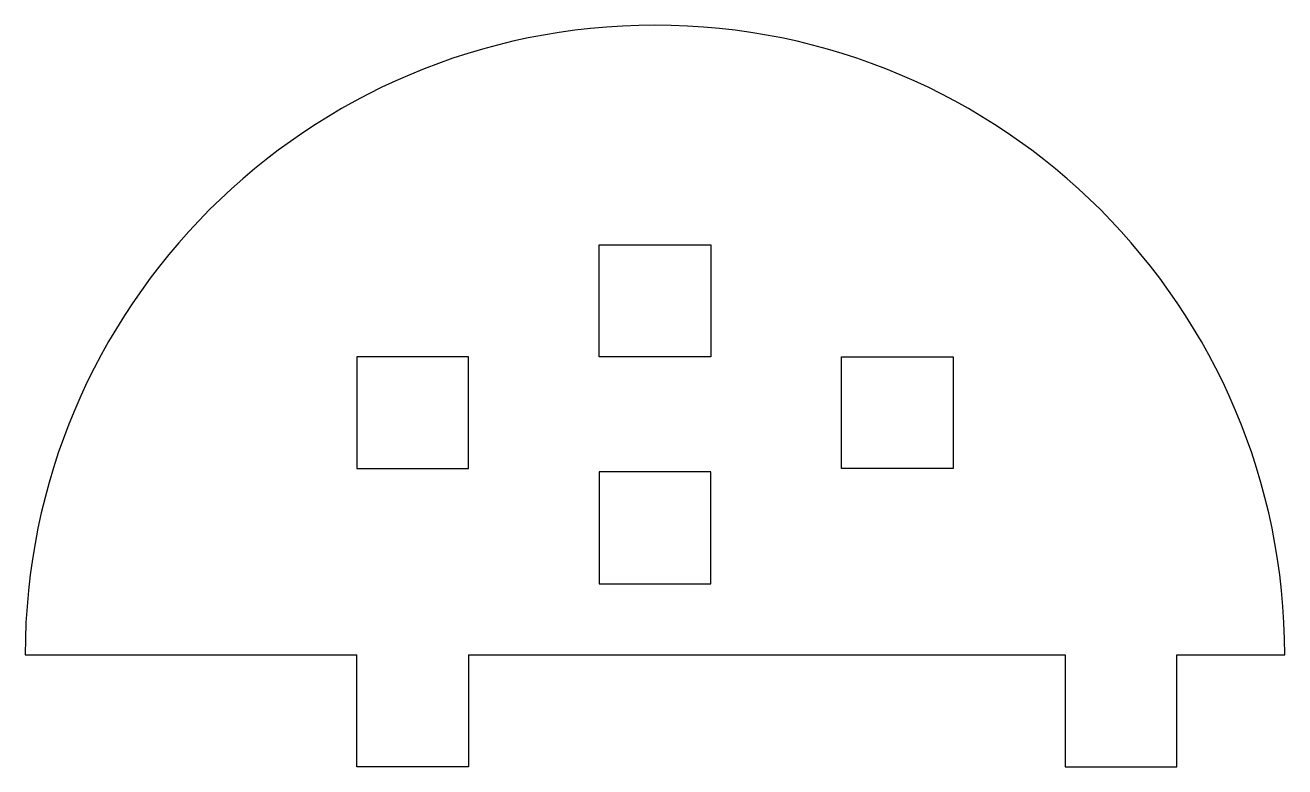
# Model space of a CAD drawing. Header units: millimetres. Extents: x 3914.5 to 3982.1, y 1126.7 to 1166.5.
import ezdxf

# ---------------------------------------------------------------- set-up
doc = ezdxf.new("R2010")
doc.units = ezdxf.units.MM

msp = doc.modelspace()

# ---------------------------------------------------------------- linework, layer by layer
for p, q in [((3914.488, 1132.705), (3932.273, 1132.705)), ((3932.273, 1126.705), (3932.273, 1132.705)), ((3938.273, 1132.705), (3938.273, 1126.705)), ((3938.273, 1132.705), (3970.273, 1132.705)), ((3970.273, 1132.705), (3970.273, 1126.705)), ((3976.273, 1126.705), (3976.273, 1132.705)), ((3976.273, 1132.705), (3982.059, 1132.705)), ((3938.273, 1126.705), (3932.273, 1126.705)), ((3970.273, 1126.705), (3976.273, 1126.705))]:
    msp.add_line(p, q)
for points in [[(3945.273, 1154.705), (3951.273, 1154.705), (3951.273, 1148.705), (3945.273, 1148.705)], [(3938.273, 1148.705), (3932.273, 1148.705), (3932.273, 1142.705), (3938.273, 1142.705)], [(3958.273, 1148.705), (3964.273, 1148.705), (3964.273, 1142.705), (3958.273, 1142.705)], [(3945.273, 1136.529), (3951.273, 1136.529), (3951.273, 1142.529), (3945.273, 1142.529)]]:
    msp.add_lwpolyline(points, close=True)
msp.add_arc((3948.273, 1132.705), 33.786, 0, 180)

doc.saveas('drawing.dxf')
